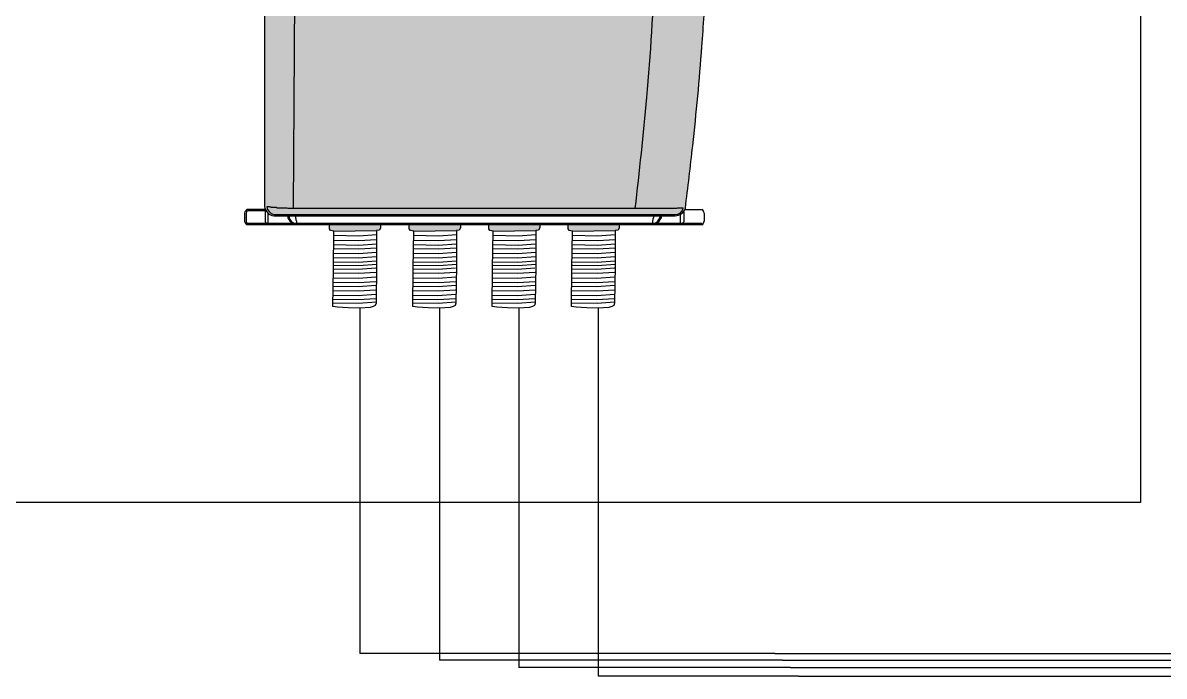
# Model space of a CAD drawing. Header units: millimetres. Extents: x 8076 to 10926, y 4783 to 8520.
# Drawn here: x 9011 to 9729, y 5807 to 6217 of the extents above; entities that cross this region are included whole.
import ezdxf

# ---------------------------------------------------------------- set-up
doc = ezdxf.new("R2010")
doc.units = ezdxf.units.MM
doc.layers.add('ANOTACIONES', color=250, linetype='Continuous')
doc.layers.add('CABLES', color=10, linetype='Continuous', lineweight=25)

# ---------------------------------------------------------------- blocks, each defined once
blk = doc.blocks.new('747701')
at = {"linetype": 'Continuous', "true_color": 0xffa200}
h = blk.add_hatch(color=40, dxfattribs=at)
h.dxf.hatch_style = 1
edge = h.paths.add_edge_path(flags=17)
edge.add_spline(control_points=[(22.29795847482672, 111.4097741576305), (20.91423759124005, 111.3940860716521), (19.53085281884152, 111.371563397779), (15.48228544449114, 111.2815135533803), (12.8176566789524, 111.1888294176011), (8.823850627602383, 110.964291295984), (7.493105082818261, 110.875192285596), (4.833087134691709, 110.662576999849), (3.503082760777829, 110.5355835707682), (0.8540780294209753, 110.2656547433747), (-0.4648784410514963, 110.1282902816363), (-2.879016672417492, 109.8709904969851), (-3.973637219176226, 109.7514877577295), (-5.620476504653197, 109.5646850483265), (-6.170240891461731, 109.5011593613435), (-6.996654465476695, 109.4035797495342), (-7.272420148923743, 109.3706713647778), (-7.717323095544232, 109.316974796619), (-7.88523707706463, 109.2971910555618), (-8.05486476093985, 109.2763341873439)], knot_values=[7.241987234717627, 7.241987234717627, 7.241987234717627, 7.241987234717627, 11.38643229339518, 11.38643229339518, 19.36972215599192, 19.36972215599192, 23.36136708729029, 23.36136708729029, 27.35301201858866, 27.35301201858866, 31.34465694988703, 31.34465694988703, 34.65383162392254, 34.65383162392254, 36.30841896094029, 36.30841896094029, 37.13571262944916, 37.13571262944916, 37.64148139563903, 37.64148139563903, 37.64148139563903, 37.64148139563903], degree=3, periodic=0)
edge.add_line((-8.054864760910691, 109.2763341873472), (-7.402769525173298, 89.71348674261264))
edge.add_arc((24.81582937197177, -167.7279219061409), 259.4496425165193, 90.55604486067841, 97.13343596049862, ccw=False)
edge.add_line((22.29795847482671, 91.7095027806127), (22.29795847482671, 111.4097741576305))
edge = h.paths.add_edge_path()
edge.add_spline(control_points=[(-8.05486476093985, 109.2763341873439), (-8.145777140272306, 109.2651558969152), (-8.237181772157957, 109.2536693559999), (-8.329478545117446, 109.2416186908548)], knot_values=[6.970919205750215, 6.970919205750215, 6.970919205750215, 6.970919205750215, 7.241987234717623, 7.241987234717623, 7.241987234717623, 7.241987234717623], degree=3, periodic=0)
edge.add_spline(control_points=[(-8.329478545117446, 109.2416186908548), (-8.346658758518924, 109.239375568022), (-8.363869883244544, 109.2371128991471), (-8.516330826708717, 109.2169210748208), (-8.653348930529473, 109.1970693428717), (-8.79145377554189, 109.1727352810227)], knot_values=[6.524826181526256, 6.524826181526256, 6.524826181526256, 6.524826181526256, 6.575283054877857, 6.575283054877857, 6.970919205750216, 6.970919205750216, 6.970919205750216, 6.970919205750216], degree=3, periodic=0)
edge.add_spline(control_points=[(-8.79145377554189, 109.1727352810227), (-8.886706061722958, 109.1559518363652), (-8.982475310492688, 109.1370361481836), (-9.093119315807439, 109.1118311418843), (-9.107728581147546, 109.1084292335008), (-9.12235103770977, 109.1049483400502)], knot_values=[6.210496283883717, 6.210496283883717, 6.210496283883717, 6.210496283883717, 6.483370474959942, 6.483370474959942, 6.524826181526256, 6.524826181526256, 6.524826181526256, 6.524826181526256], degree=3, periodic=0)
edge.add_spline(control_points=[(-9.12235103770977, 109.1049483400502), (-9.237473234896315, 109.0775433619267), (-9.353413072767006, 109.0452425975263), (-9.468374211196137, 109.0074293967123)], knot_values=[5.884116649550291, 5.884116649550291, 5.884116649550291, 5.884116649550291, 6.210496283883716, 6.210496283883716, 6.210496283883716, 6.210496283883716], degree=3, periodic=0)
edge.add_spline(control_points=[(-9.468374211196137, 109.0074293967123), (-9.46837486436878, 109.0074291818697), (-9.468375517541393, 109.007428967027), (-9.468376170713974, 109.007428752184)], knot_values=[5.88411479516496, 5.88411479516496, 5.88411479516496, 5.88411479516496, 5.884116649550291, 5.884116649550291, 5.884116649550291, 5.884116649550291], degree=3, periodic=0)
edge.add_spline(control_points=[(-9.468376170713974, 109.007428752184), (-9.548472816938474, 108.9810831895022), (-9.628094368113006, 108.952061722967), (-9.706633279133948, 108.9201557936503)], knot_values=[5.656716937138535, 5.656716937138535, 5.656716937138535, 5.656716937138535, 5.884114795164959, 5.884114795164959, 5.884114795164959, 5.884114795164959], degree=3, periodic=0)
edge.add_spline(control_points=[(-9.706633279133948, 108.9201557936503), (-9.731941175277957, 108.9098746230174), (-9.757136655851934, 108.8992939451783), (-9.94796629848377, 108.816398232014), (-10.10783832112002, 108.7327480513274), (-10.26134263636608, 108.6397315754955)], knot_values=[5.098793152769496, 5.098793152769496, 5.098793152769496, 5.098793152769496, 5.172068441406588, 5.172068441406588, 5.656716937138535, 5.656716937138535, 5.656716937138535, 5.656716937138535], degree=3, periodic=0)
edge.add_spline(control_points=[(-10.26134263636608, 108.6397315754955), (-10.33293535289665, 108.5963497189253), (-10.4031429742903, 108.5509305184475), (-10.47191753330476, 108.5037048029832)], knot_values=[4.872758449339228, 4.872758449339228, 4.872758449339228, 4.872758449339228, 5.098793152769498, 5.098793152769498, 5.098793152769498, 5.098793152769498], degree=3, periodic=0)
edge.add_spline(control_points=[(-10.47191753330476, 108.5037048029832), (-10.54134621582446, 108.4560299177826), (-10.6093144462539, 108.4065139901916), (-10.70553262307636, 108.3325034492225), (-10.73497716225608, 108.3093044788912), (-10.76410907682256, 108.2858075793742)], knot_values=[4.542394018582452, 4.542394018582452, 4.542394018582452, 4.542394018582452, 4.770578566586527, 4.770578566586527, 4.872758449339227, 4.872758449339227, 4.872758449339227, 4.872758449339227], degree=3, periodic=0)
edge.add_spline(control_points=[(-10.76410907682256, 108.2858075793742), (-10.86163883863981, 108.2071430958536), (-10.95566463804004, 108.1251393593586), (-11.04628342318666, 108.0401713080915)], knot_values=[4.200309408776225, 4.200309408776225, 4.200309408776225, 4.200309408776225, 4.542394018582452, 4.542394018582452, 4.542394018582452, 4.542394018582452], degree=3, periodic=0)
edge.add_spline(control_points=[(-11.04628342318666, 108.0401713080915), (-11.13385327075969, 107.9580620711821), (-11.21824151035668, 107.8731846370125), (-11.29953563001226, 107.7858773575977)], knot_values=[3.869734494432131, 3.869734494432131, 3.869734494432131, 3.869734494432131, 4.200309408776225, 4.200309408776225, 4.200309408776225, 4.200309408776225], degree=3, periodic=0)
edge.add_spline(control_points=[(-11.29953563001226, 107.7858773575977), (-11.40929498930576, 107.667999322989), (-11.51341405116614, 107.5456919029139), (-11.61317031865544, 107.4184328304636), (-11.61423187683144, 107.4170773834051), (-11.61529281629832, 107.4157215097168)], knot_values=[3.4186048478958, 3.4186048478958, 3.4186048478958, 3.4186048478958, 3.864930989941936, 3.864930989941936, 3.869734494432131, 3.869734494432131, 3.869734494432131, 3.869734494432131], degree=3, periodic=0)
edge.add_spline(control_points=[(-11.61529281629832, 107.4157215097168), (-11.68968090375233, 107.3206540212779), (-11.76102732118503, 107.2234891543337), (-11.82948187540113, 107.1245027943151)], knot_values=[3.081805696522451, 3.081805696522451, 3.081805696522451, 3.081805696522451, 3.4186048478958, 3.4186048478958, 3.4186048478958, 3.4186048478958], degree=3, periodic=0)
edge.add_spline(control_points=[(-11.82948187540113, 107.1245027943151), (-11.91494160175569, 107.0009266884314), (-11.99589423998544, 106.8745117104468), (-12.0726312702472, 106.7457946525903)], knot_values=[2.661340416419136, 2.661340416419136, 2.661340416419136, 2.661340416419136, 3.081805696522451, 3.081805696522451, 3.081805696522451, 3.081805696522451], degree=3, periodic=0)
edge.add_spline(control_points=[(-12.0726312702472, 106.7457946525903), (-12.0909480232254, 106.715070521818), (-12.10902459046444, 106.6842152292395), (-12.17402734458796, 106.5713401543555), (-12.21986885042655, 106.4883173896415), (-12.26403605126925, 106.4040648752974)], knot_values=[2.295659635169941, 2.295659635169941, 2.295659635169941, 2.295659635169941, 2.396022636517375, 2.396022636517375, 2.661340416419135, 2.661340416419135, 2.661340416419135, 2.661340416419135], degree=3, periodic=0)
edge.add_spline(control_points=[(-12.26403605126925, 106.4040648752974), (-12.32218419534215, 106.2931425789075), (-12.37743027841752, 106.1800887661886), (-12.42896785081744, 106.0646686106122)], knot_values=[1.946356618531548, 1.946356618531548, 1.946356618531548, 1.946356618531548, 2.295659635169942, 2.295659635169942, 2.295659635169942, 2.295659635169942], degree=3, periodic=0)
edge.add_spline(control_points=[(-12.42896785081744, 106.0646686106122), (-12.46553075598354, 105.9827847343238), (-12.50022713959408, 105.8997098597242), (-12.54262899235962, 105.789802819314), (-12.55228408951916, 105.764135981869), (-12.56172309944584, 105.7383602400345)], knot_values=[1.623461906240871, 1.623461906240871, 1.623461906240871, 1.623461906240871, 1.87127204701501, 1.87127204701501, 1.946356618531548, 1.946356618531548, 1.946356618531548, 1.946356618531548], degree=3, periodic=0)
edge.add_spline(control_points=[(-12.56172309944584, 105.7383602400345), (-12.5951108438089, 105.6471860717879), (-12.62579493871845, 105.5546493089594), (-12.65327807792166, 105.4607771455716)], knot_values=[1.357872135822327, 1.357872135822327, 1.357872135822327, 1.357872135822327, 1.623461906240871, 1.623461906240871, 1.623461906240871, 1.623461906240871], degree=3, periodic=0)
edge.add_spline(control_points=[(-12.65327807792166, 105.4607771455716), (-12.67756720446334, 105.3778145393565), (-12.69935615383968, 105.2938088890348), (-12.72293416038769, 105.1879875644776), (-12.72736838891973, 105.1671602739518), (-12.73161293511814, 105.1463085415142)], knot_values=[1.065754139086438, 1.065754139086438, 1.065754139086438, 1.065754139086438, 1.300477818000097, 1.300477818000097, 1.357872135822327, 1.357872135822327, 1.357872135822327, 1.357872135822327], degree=3, periodic=0)
edge.add_spline(control_points=[(-12.73161293511814, 105.1463085415142), (-12.75416982513656, 105.0354956976196), (-12.77136970094529, 104.9239925645115), (-12.78450526935951, 104.8135171166205)], knot_values=[0.7607421886258994, 0.7607421886258994, 0.7607421886258994, 0.7607421886258994, 1.065754139086437, 1.065754139086437, 1.065754139086437, 1.065754139086437], degree=3, periodic=0)
edge.add_spline(control_points=[(-12.78450526935951, 104.8135171166205), (-12.79367791893364, 104.7363714204395), (-12.80086868369074, 104.6597268560702), (-12.81054684122227, 104.5302778059246), (-12.81387234366926, 104.4767471361075), (-12.81668866574126, 104.4236045942256)], knot_values=[0.395838121016814, 0.395838121016814, 0.395838121016814, 0.395838121016814, 0.6088298735827877, 0.6088298735827877, 0.7607421886258994, 0.7607421886258994, 0.7607421886258994, 0.7607421886258994], degree=3, periodic=0)
edge.add_spline(control_points=[(-12.81668866574126, 104.4236045942256), (-12.82402715990375, 104.2851310022812), (-12.8279084825583, 104.1492926745862), (-12.83177206084986, 104.016588203907)], knot_values=[0, 0, 0, 0, 0.3958381210168141, 0.3958381210168141, 0.3958381210168141, 0.3958381210168141], degree=3, periodic=0)
edge.add_spline(control_points=[(-12.83177206084986, 104.016588203907), (-12.8384957479584, 103.7856459862467), (-12.84041741301712, 103.3662294266128), (-13.07145748717346, 103.3662294266128)], knot_values=[0, 0, 0, 0, 0.6931202224690433, 0.6931202224690433, 0.6931202224690433, 0.6931202224690433], degree=3, periodic=0)
edge.add_line((-13.07145748717346, 103.3662294266128), (-43.02668471144034, 103.3662294266128))
edge.add_arc((-43.02668471143946, 103.8662294266128), 0.4999999999999982, 192.1588679799958, 269.99999999989905, ccw=False)
edge.add_arc((-55.78956961683321, 101.1163851869289), 12.5557602019511, 12.15886798001655, 88.16270613430257)
edge.add_line((-55.38701522117344, 113.6656905146128), (-55.38701522117344, 83.16655081861272))
edge.add_line((-55.38701522117344, 83.16655081861272), (-55.38701522117344, 52.66741112261268))
edge.add_arc((-55.78956961683409, 65.21671645029649), 12.5557602019511, 271.8372938657015, 347.8411320199844)
edge.add_arc((-43.02668471144034, 62.46687221061263), 0.5000000000000026, 90, 167.8411320199826, ccw=False)
edge.add_line((-43.02668471144034, 62.96687221061263), (-13.08194114517323, 62.96687221061266))
edge.add_arc((-13.08194114517323, 62.71687221061266), 0.25, 0, 90, ccw=False)
edge.add_line((-12.83194114517323, 62.71687221061266), (-12.83194114517346, 18.09641157156534))
edge.add_arc((-11.03552543792102, 17.89681289109006), 1.807470339040378, 173.6599048115054, 263.6601078271161)
edge.add_line((-11.23511775317173, 16.10039647661273), (55.59152213282675, 16.10039647661269))
edge.add_line((55.59152213282675, 16.10039647661269), (55.59152213282675, 16.3399241346127))
edge.add_line((55.59152213282675, 16.3399241346127), (-11.23511775317242, 16.33992413461274))
edge.add_arc((-10.85705256742563, 17.88051863153406), 1.586305357936487, 186.6355978174924, 256.2119651503275, ccw=False)
edge.add_line((-12.43273152517327, 17.69721421061271), (-11.95368752517356, 17.69721421061271))
edge.add_line((-11.95368752517356, 17.69721421061271), (-11.87384182917343, 17.61737417261273))
edge.add_line((-11.87384182917343, 17.61737417261273), (-11.71416552517327, 17.61737417261273))
edge.add_line((-11.71416552517327, 17.61737417261273), (-11.63432548717332, 17.53752847661272))
edge.add_line((-11.63432548717332, 17.53752847661272), (-10.75607752517339, 17.53752847661274))
edge.add_line((-10.75607752517339, 17.53752847661274), (-10.67623748717324, 17.45768843861272))
edge.add_line((-10.67623748717324, 17.45768843861272), (-8.839907183173375, 17.45768843861271))
edge.add_line((-8.839907183173375, 17.45768843861271), (-8.680221449173379, 17.37784651461274))
edge.add_line((-8.680221449173379, 17.37784651461274), (-7.801973487173198, 17.37784651461274))
edge.add_line((-7.801973487173198, 17.37784651461274), (-7.402769525161215, 89.71348674225023))
edge.add_line((-7.402769525161215, 89.71348674225023), (-8.054864760910702, 109.2763341873476))
edge = h.paths.add_edge_path()
edge.add_spline(control_points=[(56.38992439882667, 109.3306468956756), (56.29175171671123, 109.3500409222981), (56.19359386985288, 109.3688293407492), (55.32591594417238, 109.5303734608665), (54.5550857010179, 109.6398878439725), (52.29595627829997, 109.9013281646963), (50.81020790132163, 109.9990648374519), (48.13518643351142, 110.2055120463827), (46.93988946022102, 110.3025560844566), (44.4785134419418, 110.5068628274878), (43.21242578736121, 110.6143905487988), (40.67934426298677, 110.8281455314305), (39.41289838987097, 110.9370545733793), (36.87230249503602, 111.1307245191036), (35.59882157589129, 111.2090074130344), (32.74550369376664, 111.3401554873486), (31.16454327484519, 111.3847818734558), (27.676632592906, 111.4389937826324), (25.76963270292424, 111.4394657546324), (23.34167684761384, 111.420634850482), (22.8197937598464, 111.4156905219168), (22.29795847482672, 111.4097741576305)], knot_values=[37.64148139563903, 37.64148139563903, 37.64148139563903, 37.64148139563903, 37.93546326224994, 37.93546326224994, 40.24173540094654, 40.24173540094654, 44.69675848509678, 44.69675848509678, 48.29677886815042, 48.29677886815042, 52.10954257120196, 52.10954257120196, 55.92230627425349, 55.92230627425349, 59.73506997730503, 59.73506997730503, 64.46740377273697, 64.46740377273697, 70.17482131675965, 70.17482131675965, 71.73779380210476, 71.73779380210476, 71.73779380210476, 71.73779380210476], degree=3, periodic=0)
edge.add_line((22.29795847482671, 111.4097741576305), (22.29795847482671, 91.70950278061264))
edge.add_arc((24.81582937197178, -167.727921906141), 259.4496425165193, 83.00998155469739, 90.55604486067841, ccw=False)
edge.add_line((56.38992439882179, 89.7933267806132), (56.38992439882666, 109.3306468956756))
edge = h.paths.add_edge_path()
edge.add_spline(control_points=[(52.39789043682674, 17.37784651461274), (53.12672060027288, 23.88009785688922), (54.71561649607955, 38.05541741610809), (55.93134312767849, 57.88218046182387), (56.4175118272381, 75.52445737861295), (56.49514487135696, 85.45659339414458), (56.38992439882657, 89.79332678061259)], knot_values=[0, 0, 0, 0, 19.62692706172081, 42.78794350142228, 59.56132079720447, 72.57534977820467, 72.57534977820467, 72.57534977820467, 72.57534977820467], degree=3, periodic=0)
edge.add_arc((24.81582937197103, -167.727921906141), 259.4496425165193, 83.0099815546962, 90.55604486067824)
edge.add_arc((24.81582937197178, -167.727921906141), 259.4496425165193, 90.5560448606784, 97.13343596049549)
edge.add_line((-7.402769525159208, 89.71348674261435), (-7.801973487173198, 17.37784651461276))
edge.add_line((-7.801973487173198, 17.37784651461276), (52.39789043682674, 17.37784651461274))
edge = h.paths.add_edge_path()
edge.add_spline(control_points=[(64.74975268901765, 55.94406186569478), (64.76575314588958, 56.26339815939086), (64.78140886763629, 56.58274673720886), (64.97332355590049, 60.58541170339099), (65.10713210864981, 64.27022714894365), (65.29685141505513, 70.82900103584008), (65.36698871086253, 73.70259560425377), (65.46445498754576, 79.45257780886969), (65.48931204870439, 82.32861638936505), (65.46422552593778, 86.67482297646578), (65.44466938035785, 88.14484179895157), (65.41241205839, 89.61429485072401)], knot_values=[38.67428484795831, 38.67428484795831, 38.67428484795831, 38.67428484795831, 39.63267095754308, 39.63267095754308, 50.68613412014133, 50.68613412014133, 59.30468373543507, 59.30468373543507, 67.92323335072881, 67.92323335072881, 72.32562954888849, 72.32562954888849, 72.32562954888849, 72.32562954888849], degree=3, periodic=0)
edge.add_arc((57.90689643682492, -61.19541876610603), 150.9963658037366, 87.15084765552756, 90.57562681790628)
edge.add_spline(control_points=[(56.38992439882657, 89.79332678061259), (56.49514487135696, 85.45659339414458), (56.41751182723807, 75.52445737861295), (55.93134312767852, 57.88218046182386), (54.71561649607955, 38.0554174161081), (53.12672060027288, 23.88009785688922), (52.39789043682674, 17.37784651461274)], knot_values=[0, 0, 0, 0, 13.01402898100019, 29.78740627678239, 52.94842271648386, 72.57534977820467, 72.57534977820467, 72.57534977820467, 72.57534977820467], degree=3, periodic=0)
edge.add_line((52.39789043682674, 17.37784651461274), (-7.8019734871732, 17.37784651461276))
edge.add_line((-7.801973487173198, 17.37784651461276), (-8.68022144917338, 17.37784651461277))
edge.add_line((-8.68022144917338, 17.37784651461277), (-8.839907183173379, 17.45768843861271))
edge.add_line((-8.839907183173379, 17.45768843861271), (-10.67623748717323, 17.45768843861271))
edge.add_line((-10.67623748717323, 17.45768843861271), (-10.75607752517339, 17.53752847661275))
edge.add_line((-10.75607752517339, 17.53752847661275), (-11.63432548717331, 17.53752847661271))
edge.add_line((-11.63432548717331, 17.53752847661271), (-11.71416552517325, 17.61737417261271))
edge.add_line((-11.71416552517325, 17.61737417261271), (-11.87384182917344, 17.61737417261274))
edge.add_line((-11.87384182917344, 17.61737417261274), (-11.95368752517356, 17.69721421061271))
edge.add_line((-11.95368752517356, 17.69721421061271), (-12.43273152517327, 17.69721421061271))
edge.add_arc((-10.85705256742563, 17.88051863153406), 1.586305357936485, 186.6355978174924, 256.2119651503276)
edge.add_line((-11.23511775317242, 16.33992413461274), (55.59152213282676, 16.33992413461269))
edge.add_line((55.59152213282675, 16.33992413461269), (55.59152213282676, 16.10039647661267))
edge.add_line((55.59152213282676, 16.10039647661267), (59.42387036082629, 16.10039647661267))
edge.add_arc((59.38149237961501, 18.023939539796), 1.924009825653786, 271.2620911827418, 342.8839652534274)
edge.add_spline(control_points=[(61.22028913285237, 17.45768843869661), (61.66358299912588, 21.07249655191342), (62.10996500191698, 24.7371365279072), (63.15758543448703, 34.21388961436894), (63.70038052706957, 40.03214025147444), (64.37442451019236, 49.21802245716311), (64.58121326279888, 52.5803606825856), (64.74975268901765, 55.94406186569478)], knot_values=[0, 0, 0, 0, 11.07061642243587, 11.07061642243587, 28.57920779494484, 28.57920779494484, 38.67428484795831, 38.67428484795831, 38.67428484795831, 38.67428484795831], degree=3, periodic=0)
at = {"linetype": 'Continuous', "true_color": 0x000000}
h = blk.add_hatch(color=18, dxfattribs=at)
h.dxf.hatch_style = 1
h.paths.add_polyline_path([(7.587847623741595, 14.50357685661275), (-1.424243255732563, 14.50357685661275), (-1.417746093216806, 13.80188523289895), (-1.225771018751288, 13.53614321663396), (-0.6498361092779987, 13.38850613334058), (6.864958585971522, 13.51879137715902), (7.36893876177453, 13.58597095413849), (7.587847623741595, 13.96169079287962)])
at = {"linetype": 'Continuous'}
h = blk.add_hatch(color=1, dxfattribs=at)
h.dxf.hatch_style = 1
h.paths.add_polyline_path([(21.63980558574201, 13.96169079287962), (21.63980558574201, 14.50357685661275), (12.62771470626774, 14.50357685661275), (12.63421186878338, 13.80188523289895), (12.8261869432489, 13.53614321663396), (13.40212185272219, 13.38850613334058), (20.91691654797194, 13.51879137715902), (21.42089672377494, 13.58597095413849)])
h = blk.add_hatch(color=3, dxfattribs=at)
h.dxf.hatch_style = 1
h.paths.add_polyline_path([(35.61192162374198, 14.50357685661275), (26.59983074426771, 14.50357685661275), (26.60632790678335, 13.80188523289895), (26.79830298124887, 13.53614321663396), (27.37423789072216, 13.38850613334058), (34.8890325859719, 13.51879137715902), (35.39301276177491, 13.58597095413849), (35.61192162374198, 13.96169079287962)])
at = {"linetype": 'Continuous', "true_color": 0xf8d731}
h = blk.add_hatch(color=40, dxfattribs=at)
h.dxf.hatch_style = 1
h.paths.add_polyline_path([(49.58403766174195, 14.50357685661275), (40.57194678226767, 14.50357685661275), (40.57844394478332, 13.80188523289895), (40.77041901924883, 13.53614321663396), (41.34635392872212, 13.38850613334058), (48.86114862397187, 13.51879137715902), (49.36512879977488, 13.58597095413849), (49.58403766174195, 13.96169079287962)])
at = {"linetype": 'Continuous'}
for p, q in [((-7.402769525159215, 89.71348674261269), (-7.8019734871732, 17.37784651461274)), ((-12.83194114517323, 62.71687221061266), (-12.83194114517346, 18.09641157156535)), ((-16.34492544917339, 16.57943481861273), (-16.34492544917339, 15.14230281857041)), ((-16.09245623747472, 16.55849598011244), (-16.09245623747461, 15.16324165711283)), ((-12.7107508972116, 17.21816078061271), (-15.94572148717339, 17.21816078061271)), ((-12.58470654737835, 16.96569156891387), (-15.8598553823349, 16.96569156891387)), ((-12.58470654737835, 16.96569156891387), (-12.75209544917334, 16.81896247661274)), ((-12.75209544917334, 16.81896247661274), (-12.75209544917334, 16.18023651461274)), ((-12.75209544917334, 16.18023651461274), (-12.75209544917334, 15.06249107194918)), ((-11.95368752517356, 17.69721421061271), (-12.43273152517327, 17.69721421061271)), ((-12.19320575317329, 14.75604606831159), (-12.19320575317317, 16.5087475777174)), ((-11.87384182917344, 17.61737417261273), (-11.95368752517356, 17.69721421061271)), ((-11.71416552517326, 17.61737417261273), (-11.87384182917344, 17.61737417261273)), ((-11.63432548717333, 17.53752847661272), (-11.71416552517326, 17.61737417261273)), ((-10.7560775251734, 17.53752847661272), (-11.63432548717333, 17.53752847661272)), ((-11.2351177531732, 16.33992413461274), (59.42387036082653, 16.33992413461269)), ((-11.2351177531732, 16.10039647661273), (59.42387036082653, 16.10039647661267)), ((-10.67623748717324, 17.45768843861271), (-10.7560775251734, 17.53752847661272)), ((-8.839907183173409, 17.45768843861271), (-10.67623748717324, 17.45768843861271)), ((-8.68022144917336, 17.37784651461274), (-8.839907183173409, 17.45768843861271)), ((-8.760061487173175, 16.10039647661272), (-8.760061487173289, 15.70119817261275)), ((59.66338858882671, 17.37784651461274), (-8.68022144917336, 17.37784651461274)), ((-8.52053382917336, 16.10039647661272), (-8.520533829173473, 15.78103821061273)), ((-7.402769525173539, 16.10039647661272), (-7.402769525173426, 15.70119817261275)), ((55.59152213282675, 16.33992413461274), (55.59152213282675, 15.70119817261275)), ((56.7092864368268, 16.10039647661264), (56.7092864368268, 15.78103821061273)), ((56.94881409482639, 16.10039647661266), (56.94881409482639, 15.70119817261275)), ((59.82307055082663, 17.45768843861271), (59.66338858882671, 17.37784651461274)), ((60.82107951282661, 17.45768843861271), (59.82307055082663, 17.45768843861271)), ((60.38195836082639, 14.75604606831159), (60.38195836082639, 16.38050361781698)), ((60.90568756823166, 16.84978331671068), (60.94084805682667, 16.81896247661274)), ((60.94084805682667, 16.81896247661274), (60.94084805682667, 16.18023651461274)), ((60.94084805682667, 16.18023651461274), (60.94084805682667, 15.06249107194918)), ((61.1286427453424, 17.21816078061272), (64.13447409482649, 17.21816078061271)), ((64.53367805682672, 16.57943481861273), (64.53367805682672, 15.14230281857041)), ((64.13447409483786, 14.50357685661275), (-15.94572148717339, 14.50357685661275)), ((64.13447409483786, 14.75604606831159), (-15.8598553823349, 14.75604606831159)), ((-12.75209544917334, 15.06249107194918), (-12.44567216176881, 14.75604606831159)), ((-12.44567216176881, 14.75604606831159), (-12.19320575317329, 14.75604606831159)), ((-7.163253183173197, 14.75604606831159), (-7.5898217834756, 14.75604606831158)), ((-7.402769525173426, 15.70119817261275), (-7.322929487173496, 15.62135813461273)), ((-7.322929487173496, 15.62135813461273), (-7.322929487173496, 15.30198478061271)), ((-7.322929487173496, 15.30198478061271), (-7.243083791173603, 15.22214474261276)), ((-7.243083791173603, 15.22214474261276), (-7.243083791173603, 14.9027864766127)), ((-7.243083791173603, 14.9027864766127), (-7.16325318317331, 14.82294643861272)), ((-7.16325318317331, 14.82294643861272), (-7.163253183173197, 14.75604606831159)), ((-1.417746093216806, 13.80188523289895), (-1.424243255732563, 14.50357685661275)), ((7.587847623741595, 14.50357685661274), (7.587847623741595, 13.96169079287962)), ((12.63421186878338, 13.80188523289895), (12.62771470626774, 14.50357685661275)), ((21.63980558574201, 14.50357685661274), (21.63980558574201, 13.96169079287962)), ((26.60632790678335, 13.80188523289895), (26.59983074426771, 14.50357685661275)), ((35.61192162374198, 14.50357685661274), (35.61192162374198, 13.96169079287962)), ((40.57844394478332, 13.80188523289895), (40.57194678226767, 14.50357685661275)), ((49.58403766174195, 14.50357685661274), (49.58403766174195, 13.96169079287962)), ((55.4318363988267, 14.9027864766127), (55.35200579082664, 14.82294643861272)), ((55.35200579082664, 14.82294643861272), (55.35200579082641, 14.75604606831159)), ((55.35200579082641, 14.75604606831159), (55.77857439112893, 14.75604606831158)), ((55.51168209482682, 15.30198478061271), (55.4318363988267, 15.22214474261276)), ((55.4318363988267, 15.22214474261276), (55.4318363988267, 14.9027864766127)), ((55.59152213282675, 15.70119817261275), (55.51168209482682, 15.62135813461273)), ((55.51168209482682, 15.62135813461273), (55.51168209482682, 15.30198478061271)), ((60.63442476942203, 14.75604606831159), (60.38195836082639, 14.75604606831159)), ((60.94084805682667, 15.06249107194918), (60.63442476942203, 14.75604606831159)), ((-1.225771018751288, 13.53614321663396), (-1.417746093216806, 13.80188523289895)), ((-0.6498361092779987, 13.38850613334058), (-1.225771018751288, 13.53614321663396)), ((-0.7384412316076805, 6.773058902023209), (-0.6498361092779987, 13.38850613334058)), ((7.36893876177453, 13.58597095413849), (6.864958585971522, 13.51879137715902)), ((6.864958585971522, 13.51879137715902), (6.864958585971522, 7.351361836461606)), ((7.587847623741595, 13.96169079287962), (7.36893876177453, 13.58597095413849)), ((12.8261869432489, 13.53614321663396), (12.63421186878338, 13.80188523289895)), ((13.40212185272219, 13.38850613334058), (12.8261869432489, 13.53614321663396)), ((13.31351673039251, 6.773058902023209), (13.40212185272219, 13.38850613334058)), ((21.42089672377494, 13.58597095413849), (20.91691654797194, 13.51879137715902)), ((20.91691654797194, 13.51879137715902), (20.91691654797194, 7.351361836461606)), ((21.63980558574201, 13.96169079287962), (21.42089672377494, 13.58597095413849)), ((26.79830298124887, 13.53614321663396), (26.60632790678335, 13.80188523289895)), ((27.37423789072216, 13.38850613334058), (26.79830298124887, 13.53614321663396)), ((27.28563276839247, 6.773058902023209), (27.37423789072216, 13.38850613334058)), ((35.39301276177491, 13.58597095413849), (34.8890325859719, 13.51879137715902)), ((34.8890325859719, 13.51879137715902), (34.8890325859719, 7.351361836461606)), ((35.61192162374198, 13.96169079287962), (35.39301276177491, 13.58597095413849)), ((40.77041901924883, 13.53614321663396), (40.57844394478332, 13.80188523289895)), ((41.34635392872212, 13.38850613334058), (40.77041901924883, 13.53614321663396)), ((41.25774880639244, 6.773058902023209), (41.34635392872212, 13.38850613334058)), ((49.36512879977488, 13.58597095413849), (48.86114862397187, 13.51879137715902)), ((48.86114862397187, 13.51879137715902), (48.86114862397187, 7.351361836461606)), ((49.58403766174195, 13.96169079287962), (49.36512879977488, 13.58597095413849)), ((-0.8269822179536277, 0.1624001999152824), (-0.7383770956239459, 6.777847431232658)), ((6.864958585971522, 7.351361836461606), (6.776417599625688, 0.7407031343536801)), ((6.864958585971522, 7.351361836461606), (6.864958585971522, 7.351361836461606)), ((13.22497574404667, 0.1624001999152824), (13.31358086637636, 6.777847431232658)), ((20.91691654797194, 7.351361836461606), (20.8283755616261, 0.7407031343536801)), ((20.91691654797194, 7.351361836461606), (20.91691654797194, 7.351361836461606)), ((27.19709178204664, 0.1624001999152824), (27.28569690437632, 6.777847431232658)), ((34.8890325859719, 7.351361836461606), (34.80049159962607, 0.7407031343536801)), ((34.8890325859719, 7.351361836461606), (34.8890325859719, 7.351361836461606)), ((41.16920782004661, 0.1624001999152824), (41.25781294237629, 6.777847431232658)), ((48.86114862397187, 7.351361836461606), (48.77260763762604, 0.7407031343536801)), ((48.86114862397187, 7.351361836461606), (48.86114862397187, 7.351361836461606)), ((0, 0), (-0.8269822179536277, 0.1624001999152824)), ((1.875475627375636, -0.118107891514228), (0, 0)), ((6.288739113241149, 0.1192942662137284), (5.751157891342132, -0.03185756308357668)), ((6.624726973341581, 0.337628631026746), (6.288739113241149, 0.1192942662137284)), ((6.776417599625688, 0.7407031343536801), (6.624726973341581, 0.337628631026746)), ((6.776417599625688, 0.7407031343536801), (6.776417599625688, 0.7407031343536801)), ((14.0519579620003, 0), (13.22497574404667, 0.1624001999152824)), ((15.92743358937594, -0.118107891514228), (14.0519579620003, 0)), ((20.34069707524156, 0.1192942662137284), (19.80311585334255, -0.03185756308357668)), ((20.676684935342, 0.337628631026746), (20.34069707524156, 0.1192942662137284)), ((20.8283755616261, 0.7407031343536801), (20.676684935342, 0.337628631026746)), ((20.8283755616261, 0.7407031343536801), (20.8283755616261, 0.7407031343536801)), ((28.02407400000027, 0), (27.19709178204664, 0.1624001999152824)), ((29.8995496273759, -0.118107891514228), (28.02407400000027, 0)), ((34.31281311324153, 0.1192942662137284), (33.77523189134251, -0.03185756308357668)), ((34.64880097334196, 0.337628631026746), (34.31281311324153, 0.1192942662137284)), ((34.80049159962607, 0.7407031343536801), (34.64880097334196, 0.337628631026746)), ((34.80049159962607, 0.7407031343536801), (34.80049159962607, 0.7407031343536801)), ((41.99619003800024, 0), (41.16920782004661, 0.1624001999152824)), ((43.87166566537587, -0.118107891514228), (41.99619003800024, 0)), ((48.2849291512415, 0.1192942662137284), (47.74734792934248, -0.03185756308357668)), ((48.62091701134193, 0.337628631026746), (48.2849291512415, 0.1192942662137284)), ((48.77260763762604, 0.7407031343536801), (48.62091701134193, 0.337628631026746)), ((48.77260763762604, 0.7407031343536801), (48.77260763762604, 0.7407031343536801)), ((3.900475425585682, -0.1546488240546751), (1.875475627375636, -0.118107891514228)), ((5.751157891342132, -0.03185756308357668), (3.900475425585682, -0.1546488240546751)), ((17.95243338758598, -0.1546488240546751), (15.92743358937594, -0.118107891514228)), ((19.80311585334255, -0.03185756308357668), (17.95243338758598, -0.1546488240546751)), ((31.92454942558595, -0.1546488240546751), (29.8995496273759, -0.118107891514228)), ((33.77523189134251, -0.03185756308357668), (31.92454942558595, -0.1546488240546751)), ((45.89666546358592, -0.1546488240546751), (43.87166566537587, -0.118107891514228)), ((47.74734792934248, -0.03185756308357668), (45.89666546358592, -0.1546488240546751))]:
    blk.add_line(p, q, dxfattribs=at)
for points in [[(-0.6595970798151711, 12.65973127449821), (3.761793656074701, 12.5928984061468), (6.864958585971522, 12.80833635990463)], [(-0.6498361092779987, 13.38850613334058), (6.864958585971522, 13.51879137715902)], [(13.39236088218502, 12.65973127449821), (17.81375161807489, 12.5928984061468), (20.91691654797194, 12.80833635990463)], [(13.40212185272219, 13.38850613334058), (20.91691654797194, 13.51879137715902)], [(27.36447692018498, 12.65973127449821), (31.78586765607486, 12.5928984061468), (34.8890325859719, 12.80833635990463)], [(27.37423789072216, 13.38850613334058), (34.8890325859719, 13.51879137715902)], [(41.33659295818495, 12.65973127449821), (45.75798369407482, 12.5928984061468), (48.86114862397187, 12.80833635990463)], [(41.34635392872212, 13.38850613334058), (48.86114862397187, 13.51879137715902)], [(-0.6908750284964071, 10.32445297955043), (3.730515707395284, 10.25762011120266), (6.833680637292105, 10.47305806495866)], [(-0.6815036010119684, 11.02414372409773), (3.739887134883361, 10.95731085574722), (6.843052064780181, 11.17274880950596)], [(-0.6710333980626046, 11.80587138581565), (3.750357337827268, 11.73903851746333), (6.853522267724088, 11.95447647122116)], [(13.36108293350378, 10.32445297955043), (17.78247366939547, 10.25762011120266), (20.88563859929252, 10.47305806495866)], [(13.37045436098822, 11.02414372409773), (17.79184509688355, 10.95731085574722), (20.8950100267806, 11.17274880950596)], [(13.38092456393758, 11.80587138581565), (17.80231529982746, 11.73903851746333), (20.9054802297245, 11.95447647122116)], [(27.33319897150375, 10.32445297955043), (31.75458970739544, 10.25762011120266), (34.85775463729249, 10.47305806495866)], [(27.34257039898819, 11.02414372409773), (31.76396113488352, 10.95731085574722), (34.86712606478056, 11.17274880950596)], [(27.35304060193755, 11.80587138581565), (31.77443133782742, 11.73903851746333), (34.87759626772447, 11.95447647122116)], [(41.30531500950372, 10.32445297955043), (45.72670574539541, 10.25762011120266), (48.82987067529245, 10.47305806495866)], [(41.31468643698815, 11.02414372409773), (45.73607717288348, 10.95731085574722), (48.83924210278053, 11.17274880950596)], [(41.32515663993752, 11.80587138581565), (45.74654737582739, 11.73903851746333), (48.84971230572444, 11.95447647122116)], [(-0.7216987859063693, 8.023085572368714), (3.699691949983503, 7.956252704018212), (6.802856879880324, 8.17169065777695)], [(-0.711786445553912, 8.763162024255749), (3.709604290337779, 8.696329155907975), (6.8127692202346, 8.911767109663984)], [(-0.7013379840899461, 9.543266420680325), (3.720052751803564, 9.476433552328913), (6.823217681700385, 9.691871506085832)], [(13.33025917609382, 8.023085572368714), (17.75164991198369, 7.956252704018212), (20.85481484188074, 8.17169065777695)], [(13.34017151644628, 8.763162024255749), (17.76156225233797, 8.696329155907975), (20.86472718223501, 8.911767109663984)], [(13.35061997791024, 9.543266420680325), (17.77201071380375, 9.476433552328913), (20.8751756437008, 9.691871506085832)], [(27.30237521409379, 8.023085572368714), (31.72376594998366, 7.956252704018212), (34.82693087988071, 8.17169065777695)], [(27.31228755444624, 8.763162024255749), (31.73367829033793, 8.696329155907975), (34.83684322023498, 8.911767109663984)], [(27.32273601591021, 9.543266420680325), (31.74412675180372, 9.476433552328913), (34.84729168170077, 9.691871506085832)], [(41.27449125209375, 8.023085572368714), (45.69588198798363, 7.956252704018212), (48.79904691788067, 8.17169065777695)], [(41.28440359244621, 8.763162024255749), (45.7057943283379, 8.696329155907975), (48.80895925823495, 8.911767109663984)], [(41.29485205391018, 9.543266420680325), (45.71624278980369, 9.476433552328913), (48.81940771970073, 9.691871506085832)], [(-0.7481380661611183, 6.049072572390287), (3.673252669728754, 5.982239704038875), (6.776417599625688, 6.197677657796703)], [(-0.7371223198263124, 6.77782954474749), (3.653486138689686, 6.711461975215883), (6.725939199266236, 6.924767750236214)], [(-0.6595970798151711, 7.416825406880221), (3.761793656074701, 7.349992538533357), (6.864958585971522, 7.565430492286637)], [(13.30381989583918, 6.049072572390287), (17.72521063172906, 5.982239704038875), (20.8283755616261, 6.197677657796703)], [(13.31483564217399, 6.77782954474749), (17.70544410068999, 6.711461975215883), (20.77789716126642, 6.924767750236214)], [(13.39236088218502, 7.416825406880221), (17.81375161807489, 7.349992538533357), (20.91691654797194, 7.565430492286637)], [(27.27593593383915, 6.049072572390287), (31.69732666972902, 5.982239704038875), (34.80049159962607, 6.197677657796703)], [(27.28695168017396, 6.77782954474749), (31.67756013868996, 6.711461975215883), (34.75001319926639, 6.924767750236214)], [(27.36447692018498, 7.416825406880221), (31.78586765607486, 7.349992538533357), (34.8890325859719, 7.565430492286637)], [(41.24805197183912, 6.049072572390287), (45.66944270772899, 5.982239704038875), (48.77260763762604, 6.197677657796703)], [(41.25906771817392, 6.77782954474749), (45.64967617668992, 6.711461975215883), (48.72212923726636, 6.924767750236214)], [(41.33659295818495, 7.416825406880221), (45.75798369407482, 7.349992538533357), (48.86114862397187, 7.565430492286637)], [(-0.7700445873579156, 4.4134850219898), (3.651346148537414, 4.346652153639297), (6.754511078434348, 4.562090107398035)], [(-0.7595743844085519, 5.195212683707723), (3.66181635148132, 5.128379815355402), (6.764981281378255, 5.34381776911323)], [(13.28191337464239, 4.4134850219898), (17.70330411053772, 4.346652153639297), (20.80646904043476, 4.562090107398035)], [(13.29238357759175, 5.195212683707723), (17.71377431348162, 5.128379815355402), (20.81693924337867, 5.34381776911323)], [(27.25402941264235, 4.4134850219898), (31.67542014853768, 4.346652153639297), (34.77858507843473, 4.562090107398035)], [(27.26449961559172, 5.195212683707723), (31.68589035148159, 5.128379815355402), (34.78905528137864, 5.34381776911323)], [(41.22614545064232, 4.4134850219898), (45.64753618653765, 4.346652153639297), (48.7507011164347, 4.562090107398035)], [(41.23661565359168, 5.195212683707723), (45.65800638948156, 5.128379815355402), (48.7611713193786, 5.34381776911323)], [(-0.8003274318998592, 2.152503322147822), (3.621063303991832, 2.085670453800049), (6.724228233888766, 2.301108407556058)], [(-0.7898789704358933, 2.932607718572399), (3.631511765457617, 2.865774850220987), (6.734676695354551, 3.081212803977905)], [(-0.7794160148423543, 3.713794277442503), (3.641974721049337, 3.646961409094729), (6.745139650946271, 3.862399362850738)], [(13.25163053010044, 2.152503322147822), (17.67302126599213, 2.085670453800049), (20.77618619588918, 2.301108407556058)], [(13.26207899156441, 2.932607718572399), (17.68346972745792, 2.865774850220987), (20.78663465735497, 3.081212803977905)], [(13.27254194715795, 3.713794277442503), (17.69393268304964, 3.646961409094729), (20.79709761294669, 3.862399362850738)], [(27.22374656810041, 2.152503322147822), (31.6451373039921, 2.085670453800049), (34.74830223388915, 2.301108407556058)], [(27.23419502956438, 2.932607718572399), (31.65558576545789, 2.865774850220987), (34.75875069535493, 3.081212803977905)], [(27.24465798515791, 3.713794277442503), (31.66604872104961, 3.646961409094729), (34.76921365094665, 3.862399362850738)], [(41.19586260610038, 2.152503322147822), (45.61725334199207, 2.085670453800049), (48.72041827188912, 2.301108407556058)], [(41.20631106756434, 2.932607718572399), (45.62770180345785, 2.865774850220987), (48.7308667333549, 3.081212803977905)], [(41.21677402315788, 3.713794277442503), (45.63816475904957, 3.646961409094729), (48.74132968894662, 3.862399362850738)], [(-0.8102397722523165, 1.412426870260788), (3.611150963637556, 1.345594001910285), (6.71431589353449, 1.561031955669023)], [(-0.7481380661611183, 0.8061667047722949), (3.673252669728754, 0.7393338364254305), (6.776417599625688, 0.9547717901787109)], [(13.24171818974798, 1.412426870260788), (17.66310892563786, 1.345594001910285), (20.76627385553491, 1.561031955669023)], [(13.30381989583918, 0.8061667047722949), (17.72521063172906, 0.7393338364254305), (20.8283755616261, 0.9547717901787109)], [(27.21383422774795, 1.412426870260788), (31.63522496363782, 1.345594001910285), (34.73838989353487, 1.561031955669023)], [(27.27593593383915, 0.8061667047722949), (31.69732666972902, 0.7393338364254305), (34.80049159962607, 0.9547717901787109)], [(41.18595026574792, 1.412426870260788), (45.60734100163779, 1.345594001910285), (48.71050593153484, 1.561031955669023)], [(41.24805197183912, 0.8061667047722949), (45.66944270772899, 0.7393338364254305), (48.77260763762604, 0.9547717901787109)]]:
    blk.add_lwpolyline(points, dxfattribs=at)
for centre, radius, start, end in [((-11.03552543792102, 17.89681289109006), 1.80747033904038, 173.6599048115054, 263.6601078270749), ((-15.40014932688439, 16.4330636862676), 0.9560472946624723, 124.7958399241489, 171.1933632452474), ((-15.40014932688439, 16.4330636862676), 0.7035780829636409, 130.7971642956995, 169.7305423041223), ((-10.85705256742563, 17.88051863153407), 1.586305357936487, 186.6355978174927, 256.2119651502981), ((59.51037010430025, 17.66393939287549), 1.32683782344857, 266.2620996599429, 351.0573659522425), ((59.381492379615, 18.02393953979602), 1.924009825653791, 271.262091182747, 342.8839652534154), ((63.5889019345376, 16.4330636862676), 0.9560472946624723, 8.806636754753422, 55.20416007585106), ((-15.40014932688439, 15.28867395095786), 0.9560472946624723, 188.8066367572583, 235.2041600758511), ((-15.40014932688439, 15.28867395095786), 0.7035780829636409, 190.2694576958948, 229.202835704301), ((-6.752643458563512, 16.68590640738724), 2.235928766580065, 206.1295540814487, 239.6679865377371), ((-6.786006511405049, 16.42097342503718), 1.848810994868156, 200.2509973732069, 244.2290749465757), ((54.97475911905838, 16.42097342503718), 1.848810994868156, 295.7709250534309, 339.7490026267909), ((54.94139606621673, 16.68590640738724), 2.235928766580065, 300.3320134622637, 333.8704459185557), ((63.5889019345376, 15.28867395095786), 0.9560472946624723, 304.7958399247046, 351.1933632427433)]:
    blk.add_arc(centre, radius, start, end, dxfattribs=at)
blk.add_open_spline([(61.22028913285237, 17.45768843869661), (61.66358299912588, 21.07249655191342), (62.10996500191698, 24.7371365279072), (63.15758543448703, 34.21388961436894), (63.70038052706957, 40.03214025147444), (64.39782699354043, 49.53695187532965), (64.62011866812315, 53.21880082551807), (64.97332355590049, 60.58541170339099), (65.10713210864981, 64.27022714894365), (65.29685141505513, 70.82900103584008), (65.36698871086253, 73.70259560425377), (65.46445498754576, 79.45257780886969), (65.48931204870439, 82.32861638936505), (65.46332868648699, 86.83019921433116), (65.44040994251884, 88.45571930922823), (65.36309352079036, 91.70508453122657), (65.31144485105517, 93.3272559299467), (65.24078208953904, 96.59586880842109), (65.22237439254843, 98.2422143022906), (65.25217845691111, 99.88604072454588)], degree=3, knots=[0, 0, 0, 0, 11.07061642243587, 11.07061642243587, 28.57920779494484, 28.57920779494484, 39.63267095754308, 39.63267095754308, 50.68613412014133, 50.68613412014133, 59.30468373543507, 59.30468373543507, 67.92323335072881, 67.92323335072881, 72.7911264214826, 72.7911264214826, 77.6590194922364, 77.6590194922364, 82.61472903603861, 82.61472903603861, 82.61472903603861, 82.61472903603861], dxfattribs=at)
at = {"linetype": 'Continuous', "end_tangent": (-0.02425547215639584, 0.999705792756284)}
blk.add_spline([(52.39789043682674, 17.37784651461274), (54.43382649382659, 36.8988923436127), (55.91088039882686, 60.01276251461273), (56.38992156982647, 76.7792977996127), (56.38992439882657, 89.79332678061259)], degree=3, dxfattribs=at)
blk = doc.blocks.new('747701_QUATTRO_10_Sin_[CAD07180375]')
at = {"linetype": 'Continuous'}
blk.add_blockref('747701', (71.30750123544203, -0.1624001999152824), dxfattribs=at)

msp = doc.modelspace()

# ---------------------------------------------------------------- linework, layer by layer
at = {"layer": 'ANOTACIONES'}
msp.add_lwpolyline([(8076.367821668537, 6742.581940845368), (9714.1085163159, 6742.581940845368), (9714.1085163159, 5915.78717685146), (8076.367821668537, 5915.78717685146)], close=True, dxfattribs=at)
at = {"layer": 'CABLES'}
for p, q in [((9223.091490387254, 6037.929714913545), (9223.091490387254, 5820.820558822772)), ((9273.311404668566, 6037.929714913545), (9273.311404668566, 5816.48389399836)), ((9323.245974047042, 6037.929714913545), (9323.245974047042, 5812.044858682042)), ((9373.180543425518, 6037.929714913545), (9373.180543425517, 5806.523121797683)), ((9484.11525430702, 5820.820558822772), (9223.091490387254, 5820.820558822772)), ((9489.044281036604, 5816.48389399836), (9273.311404668566, 5816.48389399836)), ((9484.11525430702, 5820.820558822772), (9605.981781086164, 5820.820558822772)), ((9489.044281036604, 5816.48389399836), (9656.201695367476, 5816.48389399836)), ((9605.981781086164, 5820.820558822772), (10289.04566348526, 5820.820558822772)), ((9656.201695367476, 5816.48389399836), (10284.0398387034, 5816.48389399836)), ((9494.11525430702, 5812.044858682042), (9323.245974047042, 5812.044858682042)), ((9494.11525430702, 5812.044858682042), (9706.136264745952, 5812.044858682042)), ((9706.136264745952, 5812.044858682042), (10278.96886543298, 5812.044858682042)), ((9499.12107908888, 5806.523121797683), (9373.180543425517, 5806.523121797683)), ((9499.12107908888, 5806.523121797683), (9756.070834124426, 5806.523121797683))]:
    msp.add_line(p, q, dxfattribs=at)

# ---------------------------------------------------------------- block references
at = {"xscale": 3.573873079973572, "yscale": 3.573873079973572, "zscale": 3.573873079973572}
msp.add_blockref('747701_QUATTRO_10_Sin_[CAD07180375]', (8954.307727199126, 6039.062807885343), dxfattribs=at)

doc.saveas('drawing.dxf')
